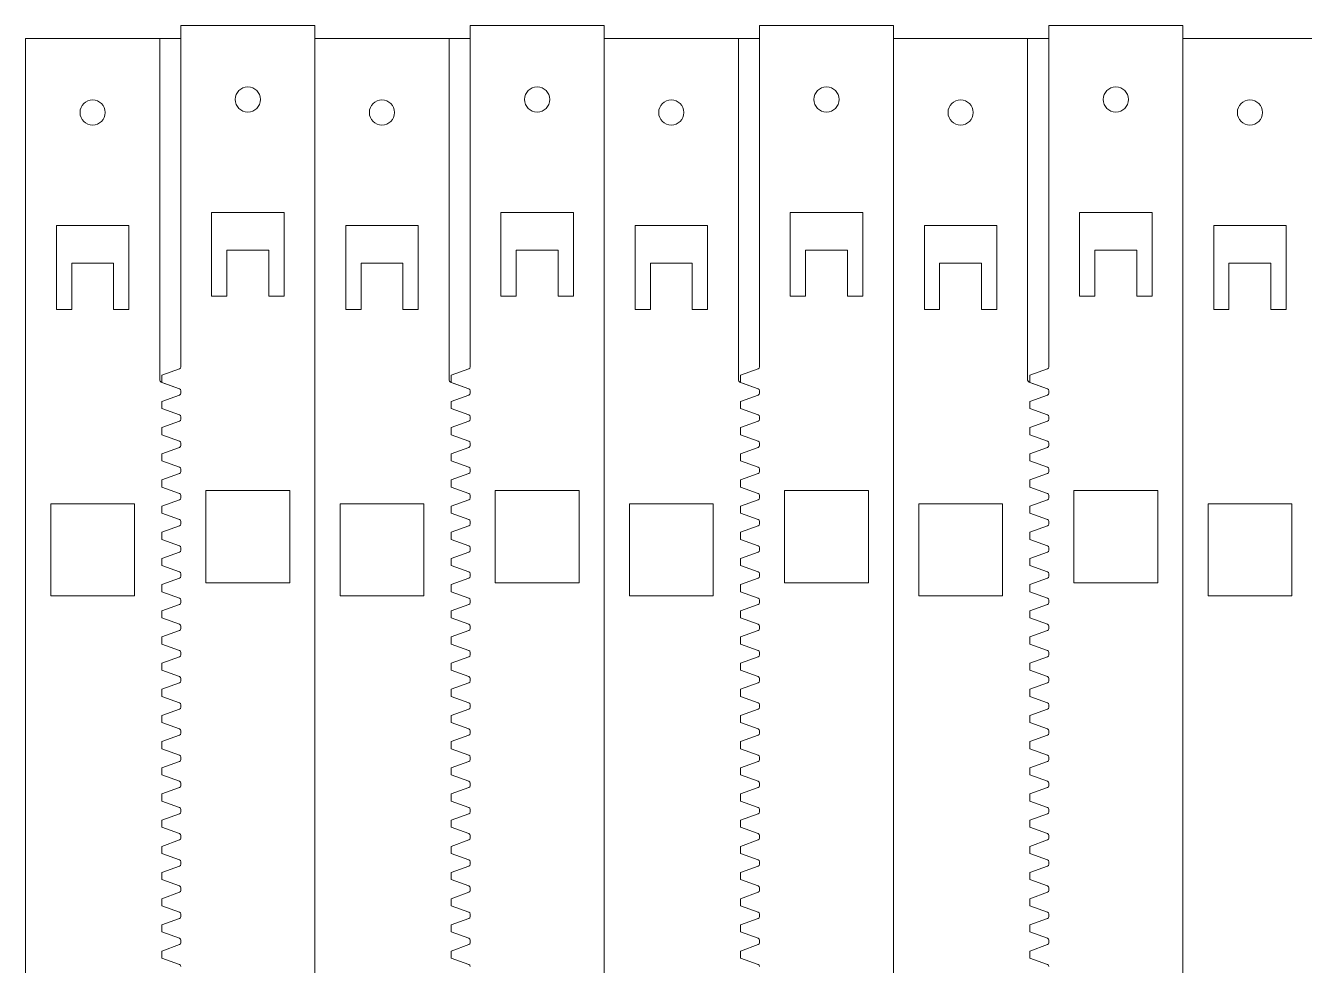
# Model space of a CAD drawing. Header units: millimetres. Extents: x -301 to 286, y -150 to 74.
# Drawn here: x -301.2 to -148.6, y -38.4 to 73.8 of the extents above; entities that cross this region are included whole.
import ezdxf

# ---------------------------------------------------------------- set-up
doc = ezdxf.new("R2010")
doc.units = ezdxf.units.MM
doc.header["$MEASUREMENT"] = 0
doc.layers.add('Layer 1', color=7, linetype='Continuous')

msp = doc.modelspace()

# ---------------------------------------------------------------- linework, layer by layer
at = {"layer": 'Layer 1', "color": 175, "lineweight": 18}
msp.add_lwpolyline([(-144.5483, 72.2193), (-163.0704, 72.2193), (-163.0704, 73.7803), (-179.0704, 73.7803), (-179.0704, 72.2193), (-197.5925, 72.2193), (-197.5925, 73.7803), (-213.5925, 73.7803), (-213.5925, 72.2193), (-232.1146, 72.2193), (-232.1146, 73.7803), (-248.1146, 73.7803), (-248.1146, 72.2193), (-266.6367, 72.2193), (-266.6367, 73.7803), (-282.6367, 73.7803), (-282.6367, 72.2193), (-301.1588, 72.2193)], dxfattribs=at)
at = {"layer": 'Layer 1', "color": 114, "lineweight": 9}
for points in [[(-282.6367, 73.7803), (-282.6367, 33.0445)], [(-248.1146, 73.7803), (-248.1146, 33.0445)], [(-213.5925, 73.7803), (-213.5925, 33.0445)], [(-179.0704, 73.7803), (-179.0704, 33.0445)], [(-301.1588, -150.4475), (-301.1588, 72.2193)], [(-285.1588, 72.2193), (-285.1588, 31.4834)], [(-266.6367, -150.4475), (-266.6367, 72.2193)], [(-250.6367, 72.2193), (-250.6367, 31.4834)], [(-232.1146, -150.4475), (-232.1146, 72.2193)], [(-216.1146, 72.2193), (-216.1146, 31.4834)], [(-197.5925, -150.4475), (-197.5925, 72.2193)], [(-181.5925, 72.2193), (-181.5925, 31.4834)], [(-163.0704, -150.4475), (-163.0704, 72.2193)], [(-282.8012, 32.8095), (-284.8867, 32.0505), (-284.8867, 31.2076), (-282.8012, 30.4485)], [(-248.2791, 32.8095), (-250.3646, 32.0505), (-250.3646, 31.2076), (-248.2791, 30.4485)], [(-213.757, 32.8095), (-215.8425, 32.0505), (-215.8425, 31.2076), (-213.757, 30.4485)], [(-179.2349, 32.8095), (-181.3204, 32.0505), (-181.3204, 31.2076), (-179.2349, 30.4485)], [(-284.9943, 31.2485), (-282.9088, 30.4894)], [(-250.4722, 31.2485), (-248.3867, 30.4894)], [(-215.9501, 31.2485), (-213.8646, 30.4894)], [(-181.428, 31.2485), (-179.3425, 30.4894)], [(-282.8012, 29.6867), (-284.8867, 28.9277), (-284.8867, 28.0848), (-282.8012, 27.3257)], [(-282.6367, 30.2136), (-282.6367, 29.9216)], [(-248.2791, 29.6867), (-250.3646, 28.9277), (-250.3646, 28.0848), (-248.2791, 27.3257)], [(-248.1146, 30.2136), (-248.1146, 29.9216)], [(-213.757, 29.6867), (-215.8425, 28.9277), (-215.8425, 28.0848), (-213.757, 27.3257)], [(-213.5925, 30.2136), (-213.5925, 29.9216)], [(-179.2349, 29.6867), (-181.3204, 28.9277), (-181.3204, 28.0848), (-179.2349, 27.3257)], [(-179.0704, 30.2136), (-179.0704, 29.9216)], [(-282.8012, 26.5639), (-284.8867, 25.8049), (-284.8867, 24.962), (-282.8012, 24.2029)], [(-282.6367, 27.0908), (-282.6367, 26.7988)], [(-248.2791, 26.5639), (-250.3646, 25.8049), (-250.3646, 24.962), (-248.2791, 24.2029)], [(-248.1146, 27.0908), (-248.1146, 26.7988)], [(-213.757, 26.5639), (-215.8425, 25.8049), (-215.8425, 24.962), (-213.757, 24.2029)], [(-213.5925, 27.0908), (-213.5925, 26.7988)], [(-179.2349, 26.5639), (-181.3204, 25.8049), (-181.3204, 24.962), (-179.2349, 24.2029)], [(-179.0704, 27.0908), (-179.0704, 26.7988)], [(-282.8012, 23.4411), (-284.8867, 22.682), (-284.8867, 21.8392), (-282.8012, 21.0801)], [(-282.6367, 23.968), (-282.6367, 23.676)], [(-248.2791, 23.4411), (-250.3646, 22.682), (-250.3646, 21.8392), (-248.2791, 21.0801)], [(-248.1146, 23.968), (-248.1146, 23.676)], [(-213.757, 23.4411), (-215.8425, 22.682), (-215.8425, 21.8392), (-213.757, 21.0801)], [(-213.5925, 23.968), (-213.5925, 23.676)], [(-179.2349, 23.4411), (-181.3204, 22.682), (-181.3204, 21.8392), (-179.2349, 21.0801)], [(-179.0704, 23.968), (-179.0704, 23.676)], [(-282.8012, 20.3183), (-284.8867, 19.5592), (-284.8867, 18.7164), (-282.8012, 17.9573)], [(-282.6367, 20.8452), (-282.6367, 20.5532)], [(-248.2791, 20.3183), (-250.3646, 19.5592), (-250.3646, 18.7164), (-248.2791, 17.9573)], [(-248.1146, 20.8452), (-248.1146, 20.5532)], [(-213.757, 20.3183), (-215.8425, 19.5592), (-215.8425, 18.7164), (-213.757, 17.9573)], [(-213.5925, 20.8452), (-213.5925, 20.5532)], [(-179.2349, 20.3183), (-181.3204, 19.5592), (-181.3204, 18.7164), (-179.2349, 17.9573)], [(-179.0704, 20.8452), (-179.0704, 20.5532)], [(-282.8012, 17.1955), (-284.8867, 16.4364), (-284.8867, 15.5936), (-282.8012, 14.8345)], [(-282.6367, 17.7224), (-282.6367, 17.4304)], [(-248.2791, 17.1955), (-250.3646, 16.4364), (-250.3646, 15.5936), (-248.2791, 14.8345)], [(-248.1146, 17.7224), (-248.1146, 17.4304)], [(-213.757, 17.1955), (-215.8425, 16.4364), (-215.8425, 15.5936), (-213.757, 14.8345)], [(-213.5925, 17.7224), (-213.5925, 17.4304)], [(-179.2349, 17.1955), (-181.3204, 16.4364), (-181.3204, 15.5936), (-179.2349, 14.8345)], [(-179.0704, 17.7224), (-179.0704, 17.4304)], [(-282.8012, 14.0727), (-284.8867, 13.3136), (-284.8867, 12.4708), (-282.8012, 11.7117)], [(-282.6367, 14.5996), (-282.6367, 14.3076)], [(-248.2791, 14.0727), (-250.3646, 13.3136), (-250.3646, 12.4708), (-248.2791, 11.7117)], [(-248.1146, 14.5996), (-248.1146, 14.3076)], [(-213.757, 14.0727), (-215.8425, 13.3136), (-215.8425, 12.4708), (-213.757, 11.7117)], [(-213.5925, 14.5996), (-213.5925, 14.3076)], [(-179.2349, 14.0727), (-181.3204, 13.3136), (-181.3204, 12.4708), (-179.2349, 11.7117)], [(-179.0704, 14.5996), (-179.0704, 14.3076)], [(-282.8012, 10.9499), (-284.8867, 10.1908), (-284.8867, 9.348), (-282.8012, 8.5889)], [(-282.6367, 11.4768), (-282.6367, 11.1848)], [(-248.2791, 10.9499), (-250.3646, 10.1908), (-250.3646, 9.348), (-248.2791, 8.5889)], [(-248.1146, 11.4768), (-248.1146, 11.1848)], [(-213.757, 10.9499), (-215.8425, 10.1908), (-215.8425, 9.348), (-213.757, 8.5889)], [(-213.5925, 11.4768), (-213.5925, 11.1848)], [(-179.2349, 10.9499), (-181.3204, 10.1908), (-181.3204, 9.348), (-179.2349, 8.5889)], [(-179.0704, 11.4768), (-179.0704, 11.1848)], [(-282.8012, 7.8271), (-284.8867, 7.068), (-284.8867, 6.2252), (-282.8012, 5.4661)], [(-282.6367, 8.354), (-282.6367, 8.062)], [(-248.2791, 7.8271), (-250.3646, 7.068), (-250.3646, 6.2252), (-248.2791, 5.4661)], [(-248.1146, 8.354), (-248.1146, 8.062)], [(-213.757, 7.8271), (-215.8425, 7.068), (-215.8425, 6.2252), (-213.757, 5.4661)], [(-213.5925, 8.354), (-213.5925, 8.062)], [(-179.2349, 7.8271), (-181.3204, 7.068), (-181.3204, 6.2252), (-179.2349, 5.4661)], [(-179.0704, 8.354), (-179.0704, 8.062)], [(-282.8012, 4.7043), (-284.8867, 3.9452), (-284.8867, 3.1023), (-282.8012, 2.3433)], [(-282.6367, 5.2312), (-282.6367, 4.9392)], [(-248.2791, 4.7043), (-250.3646, 3.9452), (-250.3646, 3.1023), (-248.2791, 2.3433)], [(-248.1146, 5.2312), (-248.1146, 4.9392)], [(-213.757, 4.7043), (-215.8425, 3.9452), (-215.8425, 3.1023), (-213.757, 2.3433)], [(-213.5925, 5.2312), (-213.5925, 4.9392)], [(-179.2349, 4.7043), (-181.3204, 3.9452), (-181.3204, 3.1023), (-179.2349, 2.3433)], [(-179.0704, 5.2312), (-179.0704, 4.9392)], [(-282.8012, 1.5815), (-284.8867, 0.8224), (-284.8867, -0.0205), (-282.8012, -0.7795)], [(-282.6367, 2.1084), (-282.6367, 1.8164)], [(-248.2791, 1.5815), (-250.3646, 0.8224), (-250.3646, -0.0205), (-248.2791, -0.7795)], [(-248.1146, 2.1084), (-248.1146, 1.8164)], [(-213.757, 1.5815), (-215.8425, 0.8224), (-215.8425, -0.0205), (-213.757, -0.7795)], [(-213.5925, 2.1084), (-213.5925, 1.8164)], [(-179.2349, 1.5815), (-181.3204, 0.8224), (-181.3204, -0.0205), (-179.2349, -0.7795)], [(-179.0704, 2.1084), (-179.0704, 1.8164)], [(-282.6367, -1.0144), (-282.6367, -1.3064)], [(-248.1146, -1.0144), (-248.1146, -1.3064)], [(-213.5925, -1.0144), (-213.5925, -1.3064)], [(-179.0704, -1.0144), (-179.0704, -1.3064)], [(-282.8012, -1.5413), (-284.8867, -2.3004), (-284.8867, -3.1433), (-282.8012, -3.9023)], [(-248.2791, -1.5413), (-250.3646, -2.3004), (-250.3646, -3.1433), (-248.2791, -3.9023)], [(-213.757, -1.5413), (-215.8425, -2.3004), (-215.8425, -3.1433), (-213.757, -3.9023)], [(-179.2349, -1.5413), (-181.3204, -2.3004), (-181.3204, -3.1433), (-179.2349, -3.9023)], [(-282.6367, -4.1373), (-282.6367, -4.4292)], [(-248.1146, -4.1373), (-248.1146, -4.4292)], [(-213.5925, -4.1373), (-213.5925, -4.4292)], [(-179.0704, -4.1373), (-179.0704, -4.4292)], [(-282.8012, -4.6642), (-284.8867, -5.4232), (-284.8867, -6.2661), (-282.8012, -7.0251)], [(-248.2791, -4.6642), (-250.3646, -5.4232), (-250.3646, -6.2661), (-248.2791, -7.0251)], [(-213.757, -4.6642), (-215.8425, -5.4232), (-215.8425, -6.2661), (-213.757, -7.0251)], [(-179.2349, -4.6642), (-181.3204, -5.4232), (-181.3204, -6.2661), (-179.2349, -7.0251)], [(-282.6367, -7.2601), (-282.6367, -7.552)], [(-248.1146, -7.2601), (-248.1146, -7.552)], [(-213.5925, -7.2601), (-213.5925, -7.552)], [(-179.0704, -7.2601), (-179.0704, -7.552)], [(-282.8012, -7.787), (-284.8867, -8.546), (-284.8867, -9.3889), (-282.8012, -10.1479)], [(-248.2791, -7.787), (-250.3646, -8.546), (-250.3646, -9.3889), (-248.2791, -10.1479)], [(-213.757, -7.787), (-215.8425, -8.546), (-215.8425, -9.3889), (-213.757, -10.1479)], [(-179.2349, -7.787), (-181.3204, -8.546), (-181.3204, -9.3889), (-179.2349, -10.1479)], [(-282.6367, -10.3829), (-282.6367, -10.6748)], [(-248.1146, -10.3829), (-248.1146, -10.6748)], [(-213.5925, -10.3829), (-213.5925, -10.6748)], [(-179.0704, -10.3829), (-179.0704, -10.6748)], [(-282.8012, -10.9098), (-284.8867, -11.6688), (-284.8867, -12.5117), (-282.8012, -13.2707)], [(-248.2791, -10.9098), (-250.3646, -11.6688), (-250.3646, -12.5117), (-248.2791, -13.2707)], [(-213.757, -10.9098), (-215.8425, -11.6688), (-215.8425, -12.5117), (-213.757, -13.2707)], [(-179.2349, -10.9098), (-181.3204, -11.6688), (-181.3204, -12.5117), (-179.2349, -13.2707)], [(-282.6367, -13.5057), (-282.6367, -13.7977)], [(-248.1146, -13.5057), (-248.1146, -13.7977)], [(-213.5925, -13.5057), (-213.5925, -13.7977)], [(-179.0704, -13.5057), (-179.0704, -13.7977)], [(-282.8012, -14.0326), (-284.8867, -14.7916), (-284.8867, -15.6345), (-282.8012, -16.3936)], [(-248.2791, -14.0326), (-250.3646, -14.7916), (-250.3646, -15.6345), (-248.2791, -16.3936)], [(-213.757, -14.0326), (-215.8425, -14.7916), (-215.8425, -15.6345), (-213.757, -16.3936)], [(-179.2349, -14.0326), (-181.3204, -14.7916), (-181.3204, -15.6345), (-179.2349, -16.3936)], [(-282.6367, -16.6285), (-282.6367, -16.9205)], [(-248.1146, -16.6285), (-248.1146, -16.9205)], [(-213.5925, -16.6285), (-213.5925, -16.9205)], [(-179.0704, -16.6285), (-179.0704, -16.9205)], [(-282.8012, -17.1554), (-284.8867, -17.9144), (-284.8867, -18.7573), (-282.8012, -19.5164)], [(-248.2791, -17.1554), (-250.3646, -17.9144), (-250.3646, -18.7573), (-248.2791, -19.5164)], [(-213.757, -17.1554), (-215.8425, -17.9144), (-215.8425, -18.7573), (-213.757, -19.5164)], [(-179.2349, -17.1554), (-181.3204, -17.9144), (-181.3204, -18.7573), (-179.2349, -19.5164)], [(-282.6367, -19.7513), (-282.6367, -20.0433)], [(-248.1146, -19.7513), (-248.1146, -20.0433)], [(-213.5925, -19.7513), (-213.5925, -20.0433)], [(-179.0704, -19.7513), (-179.0704, -20.0433)], [(-282.8012, -20.2782), (-284.8867, -21.0373), (-284.8867, -21.8801), (-282.8012, -22.6392)], [(-248.2791, -20.2782), (-250.3646, -21.0373), (-250.3646, -21.8801), (-248.2791, -22.6392)], [(-213.757, -20.2782), (-215.8425, -21.0373), (-215.8425, -21.8801), (-213.757, -22.6392)], [(-179.2349, -20.2782), (-181.3204, -21.0373), (-181.3204, -21.8801), (-179.2349, -22.6392)], [(-282.6367, -22.8741), (-282.6367, -23.1661)], [(-248.1146, -22.8741), (-248.1146, -23.1661)], [(-213.5925, -22.8741), (-213.5925, -23.1661)], [(-179.0704, -22.8741), (-179.0704, -23.1661)], [(-282.8012, -23.401), (-284.8867, -24.1601), (-284.8867, -25.0029), (-282.8012, -25.762)], [(-248.2791, -23.401), (-250.3646, -24.1601), (-250.3646, -25.0029), (-248.2791, -25.762)], [(-213.757, -23.401), (-215.8425, -24.1601), (-215.8425, -25.0029), (-213.757, -25.762)], [(-179.2349, -23.401), (-181.3204, -24.1601), (-181.3204, -25.0029), (-179.2349, -25.762)], [(-282.8012, -26.5238), (-284.8867, -27.2829), (-284.8867, -28.1257), (-282.8012, -28.8848)], [(-282.6367, -25.9969), (-282.6367, -26.2889)], [(-248.2791, -26.5238), (-250.3646, -27.2829), (-250.3646, -28.1257), (-248.2791, -28.8848)], [(-248.1146, -25.9969), (-248.1146, -26.2889)], [(-213.757, -26.5238), (-215.8425, -27.2829), (-215.8425, -28.1257), (-213.757, -28.8848)], [(-213.5925, -25.9969), (-213.5925, -26.2889)], [(-179.2349, -26.5238), (-181.3204, -27.2829), (-181.3204, -28.1257), (-179.2349, -28.8848)], [(-179.0704, -25.9969), (-179.0704, -26.2889)], [(-282.8012, -29.6466), (-284.8867, -30.4057), (-284.8867, -31.2485), (-282.8012, -32.0076)], [(-282.6367, -29.1197), (-282.6367, -29.4117)], [(-248.2791, -29.6466), (-250.3646, -30.4057), (-250.3646, -31.2485), (-248.2791, -32.0076)], [(-248.1146, -29.1197), (-248.1146, -29.4117)], [(-213.757, -29.6466), (-215.8425, -30.4057), (-215.8425, -31.2485), (-213.757, -32.0076)], [(-213.5925, -29.1197), (-213.5925, -29.4117)], [(-179.2349, -29.6466), (-181.3204, -30.4057), (-181.3204, -31.2485), (-179.2349, -32.0076)], [(-179.0704, -29.1197), (-179.0704, -29.4117)], [(-282.8012, -32.7694), (-284.8867, -33.5285), (-284.8867, -34.3713), (-282.8012, -35.1304)], [(-282.6367, -32.2425), (-282.6367, -32.5345)], [(-248.2791, -32.7694), (-250.3646, -33.5285), (-250.3646, -34.3713), (-248.2791, -35.1304)], [(-248.1146, -32.2425), (-248.1146, -32.5345)], [(-213.757, -32.7694), (-215.8425, -33.5285), (-215.8425, -34.3713), (-213.757, -35.1304)], [(-213.5925, -32.2425), (-213.5925, -32.5345)], [(-179.2349, -32.7694), (-181.3204, -33.5285), (-181.3204, -34.3713), (-179.2349, -35.1304)], [(-179.0704, -32.2425), (-179.0704, -32.5345)], [(-282.8012, -35.8922), (-284.8867, -36.6513), (-284.8867, -37.4941), (-282.8012, -38.2532)], [(-282.6367, -35.3653), (-282.6367, -35.6573)], [(-248.2791, -35.8922), (-250.3646, -36.6513), (-250.3646, -37.4941), (-248.2791, -38.2532)], [(-248.1146, -35.3653), (-248.1146, -35.6573)], [(-213.757, -35.8922), (-215.8425, -36.6513), (-215.8425, -37.4941), (-213.757, -38.2532)], [(-213.5925, -35.3653), (-213.5925, -35.6573)], [(-179.2349, -35.8922), (-181.3204, -36.6513), (-181.3204, -37.4941), (-179.2349, -38.2532)], [(-179.0704, -35.3653), (-179.0704, -35.6573)]]:
    msp.add_lwpolyline(points, dxfattribs=at)
at = {"layer": 'Layer 1', "color": 240, "lineweight": 9}
for points in [[(-272.1367, 46.9794), (-272.1367, 41.4794), (-270.3172, 41.4794), (-270.3172, 51.4794), (-278.9562, 51.4794), (-278.9562, 41.4794), (-277.1367, 41.4794), (-277.1367, 46.9794), (-272.1367, 46.9794)], [(-237.6146, 46.9794), (-237.6146, 41.4794), (-235.7951, 41.4794), (-235.7951, 51.4794), (-244.4341, 51.4794), (-244.4341, 41.4794), (-242.6146, 41.4794), (-242.6146, 46.9794), (-237.6146, 46.9794)], [(-203.0925, 46.9794), (-203.0925, 41.4794), (-201.273, 41.4794), (-201.273, 51.4794), (-209.912, 51.4794), (-209.912, 41.4794), (-208.0925, 41.4794), (-208.0925, 46.9794), (-203.0925, 46.9794)], [(-168.5704, 46.9794), (-168.5704, 41.4794), (-166.7509, 41.4794), (-166.7509, 51.4794), (-175.3899, 51.4794), (-175.3899, 41.4794), (-173.5704, 41.4794), (-173.5704, 46.9794), (-168.5704, 46.9794)], [(-295.6588, 45.4184), (-295.6588, 39.9184), (-297.4783, 39.9184), (-297.4783, 49.9184), (-288.8393, 49.9184), (-288.8393, 39.9184), (-290.6588, 39.9184), (-290.6588, 45.4184), (-295.6588, 45.4184)], [(-261.1367, 45.4184), (-261.1367, 39.9184), (-262.9562, 39.9184), (-262.9562, 49.9184), (-254.3172, 49.9184), (-254.3172, 39.9184), (-256.1367, 39.9184), (-256.1367, 45.4184), (-261.1367, 45.4184)], [(-226.6146, 45.4184), (-226.6146, 39.9184), (-228.4341, 39.9184), (-228.4341, 49.9184), (-219.7951, 49.9184), (-219.7951, 39.9184), (-221.6146, 39.9184), (-221.6146, 45.4184), (-226.6146, 45.4184)], [(-192.0925, 45.4184), (-192.0925, 39.9184), (-193.912, 39.9184), (-193.912, 49.9184), (-185.273, 49.9184), (-185.273, 39.9184), (-187.0925, 39.9184), (-187.0925, 45.4184), (-192.0925, 45.4184)], [(-157.5704, 45.4184), (-157.5704, 39.9184), (-159.3899, 39.9184), (-159.3899, 49.9184), (-150.7509, 49.9184), (-150.7509, 39.9184), (-152.5704, 39.9184), (-152.5704, 45.4184), (-157.5704, 45.4184)], [(-269.6367, 7.2821), (-279.6367, 7.2821), (-279.6367, 18.2821), (-269.6367, 18.2821), (-269.6367, 7.2821)], [(-235.1146, 7.2821), (-245.1146, 7.2821), (-245.1146, 18.2821), (-235.1146, 18.2821), (-235.1146, 7.2821)], [(-200.5925, 7.2821), (-210.5925, 7.2821), (-210.5925, 18.2821), (-200.5925, 18.2821), (-200.5925, 7.2821)], [(-166.0704, 7.2821), (-176.0704, 7.2821), (-176.0704, 18.2821), (-166.0704, 18.2821), (-166.0704, 7.2821)], [(-298.1588, 5.7211), (-288.1588, 5.7211), (-288.1588, 16.7211), (-298.1588, 16.7211), (-298.1588, 5.7211)], [(-263.6367, 5.7211), (-253.6367, 5.7211), (-253.6367, 16.7211), (-263.6367, 16.7211), (-263.6367, 5.7211)], [(-229.1146, 5.7211), (-219.1146, 5.7211), (-219.1146, 16.7211), (-229.1146, 16.7211), (-229.1146, 5.7211)], [(-194.5925, 5.7211), (-184.5925, 5.7211), (-184.5925, 16.7211), (-194.5925, 16.7211), (-194.5925, 5.7211)], [(-160.0704, 5.7211), (-150.0704, 5.7211), (-150.0704, 16.7211), (-160.0704, 16.7211), (-160.0704, 5.7211)]]:
    msp.add_lwpolyline(points, dxfattribs=at)
for points in [[(-274.6369, 63.4647), (-275.4653, 63.4647), (-276.1369, 64.1363), (-276.1369, 64.9647), (-276.1369, 65.7931), (-275.4653, 66.4647), (-274.6369, 66.4647), (-273.8084, 66.4647), (-273.1369, 65.7931), (-273.1369, 64.9647), (-273.1369, 64.1363), (-273.8084, 63.4647), (-274.6369, 63.4647)], [(-240.1148, 63.4647), (-240.9432, 63.4647), (-241.6148, 64.1363), (-241.6148, 64.9647), (-241.6148, 65.7931), (-240.9432, 66.4647), (-240.1148, 66.4647), (-239.2863, 66.4647), (-238.6148, 65.7931), (-238.6148, 64.9647), (-238.6148, 64.1363), (-239.2863, 63.4647), (-240.1148, 63.4647)], [(-205.5927, 63.4647), (-206.4211, 63.4647), (-207.0927, 64.1363), (-207.0927, 64.9647), (-207.0927, 65.7931), (-206.4211, 66.4647), (-205.5927, 66.4647), (-204.7642, 66.4647), (-204.0927, 65.7931), (-204.0927, 64.9647), (-204.0927, 64.1363), (-204.7642, 63.4647), (-205.5927, 63.4647)], [(-171.0706, 63.4647), (-171.899, 63.4647), (-172.5706, 64.1363), (-172.5706, 64.9647), (-172.5706, 65.7931), (-171.899, 66.4647), (-171.0706, 66.4647), (-170.2421, 66.4647), (-169.5706, 65.7931), (-169.5706, 64.9647), (-169.5706, 64.1363), (-170.2421, 63.4647), (-171.0706, 63.4647)], [(-293.159, 61.9037), (-292.3306, 61.9037), (-291.659, 62.5753), (-291.659, 63.4037), (-291.659, 64.2321), (-292.3305, 64.9037), (-293.159, 64.9037), (-293.9874, 64.9037), (-294.659, 64.2321), (-294.659, 63.4037), (-294.659, 62.5753), (-293.9874, 61.9037), (-293.159, 61.9037)], [(-258.6369, 61.9037), (-257.8085, 61.9037), (-257.1369, 62.5753), (-257.1369, 63.4037), (-257.1369, 64.2321), (-257.8084, 64.9037), (-258.6369, 64.9037), (-259.4653, 64.9037), (-260.1369, 64.2321), (-260.1369, 63.4037), (-260.1369, 62.5753), (-259.4653, 61.9037), (-258.6369, 61.9037)], [(-224.1148, 61.9037), (-223.2864, 61.9037), (-222.6148, 62.5753), (-222.6148, 63.4037), (-222.6148, 64.2321), (-223.2863, 64.9037), (-224.1148, 64.9037), (-224.9432, 64.9037), (-225.6148, 64.2321), (-225.6148, 63.4037), (-225.6148, 62.5753), (-224.9432, 61.9037), (-224.1148, 61.9037)], [(-189.5927, 61.9037), (-188.7643, 61.9037), (-188.0927, 62.5753), (-188.0927, 63.4037), (-188.0927, 64.2321), (-188.7642, 64.9037), (-189.5927, 64.9037), (-190.4211, 64.9037), (-191.0927, 64.2321), (-191.0927, 63.4037), (-191.0927, 62.5753), (-190.4211, 61.9037), (-189.5927, 61.9037)], [(-155.0706, 61.9037), (-154.2422, 61.9037), (-153.5706, 62.5753), (-153.5706, 63.4037), (-153.5706, 64.2321), (-154.2421, 64.9037), (-155.0706, 64.9037), (-155.899, 64.9037), (-156.5706, 64.2321), (-156.5706, 63.4037), (-156.5706, 62.5753), (-155.899, 61.9037), (-155.0706, 61.9037)]]:
    msp.add_open_spline(points, degree=3, knots=[0, 0, 0, 0, 1, 1, 1, 2, 2, 2, 3, 3, 3, 4, 4, 4, 4], dxfattribs=at)
at = {"layer": 'Layer 1', "color": 114, "lineweight": 9}
for points in [[(-282.6367, 33.0445), (-282.6369, 32.9394), (-282.7027, 32.8455), (-282.8012, 32.8095)], [(-248.1146, 33.0445), (-248.1148, 32.9394), (-248.1806, 32.8455), (-248.2791, 32.8095)], [(-213.5925, 33.0445), (-213.5927, 32.9394), (-213.6585, 32.8455), (-213.757, 32.8095)], [(-179.0704, 33.0445), (-179.0706, 32.9394), (-179.1364, 32.8455), (-179.2349, 32.8095)], [(-285.1588, 31.4834), (-285.1589, 31.3783), (-285.0932, 31.2845), (-284.9943, 31.2485)], [(-250.6367, 31.4834), (-250.6368, 31.3783), (-250.5711, 31.2845), (-250.4722, 31.2485)], [(-216.1146, 31.4834), (-216.1147, 31.3783), (-216.049, 31.2845), (-215.9501, 31.2485)], [(-181.5925, 31.4834), (-181.5926, 31.3783), (-181.5269, 31.2845), (-181.428, 31.2485)], [(-282.8012, 30.4485), (-282.7027, 30.4126), (-282.6369, 30.3187), (-282.6367, 30.2136)], [(-282.6367, 29.9216), (-282.6369, 29.8165), (-282.7027, 29.7227), (-282.8012, 29.6867)], [(-248.2791, 30.4485), (-248.1806, 30.4126), (-248.1148, 30.3187), (-248.1146, 30.2136)], [(-248.1146, 29.9216), (-248.1148, 29.8165), (-248.1806, 29.7227), (-248.2791, 29.6867)], [(-213.757, 30.4485), (-213.6585, 30.4126), (-213.5927, 30.3187), (-213.5925, 30.2136)], [(-213.5925, 29.9216), (-213.5927, 29.8165), (-213.6585, 29.7227), (-213.757, 29.6867)], [(-179.2349, 30.4485), (-179.1364, 30.4126), (-179.0706, 30.3187), (-179.0704, 30.2136)], [(-179.0704, 29.9216), (-179.0706, 29.8165), (-179.1364, 29.7227), (-179.2349, 29.6867)], [(-282.8012, 27.3257), (-282.7027, 27.2898), (-282.6369, 27.1959), (-282.6367, 27.0908)], [(-282.6367, 26.7988), (-282.6369, 26.6937), (-282.7027, 26.5999), (-282.8012, 26.5639)], [(-248.2791, 27.3257), (-248.1806, 27.2898), (-248.1148, 27.1959), (-248.1146, 27.0908)], [(-248.1146, 26.7988), (-248.1148, 26.6937), (-248.1806, 26.5999), (-248.2791, 26.5639)], [(-213.757, 27.3257), (-213.6585, 27.2898), (-213.5927, 27.1959), (-213.5925, 27.0908)], [(-213.5925, 26.7988), (-213.5927, 26.6937), (-213.6585, 26.5999), (-213.757, 26.5639)], [(-179.2349, 27.3257), (-179.1364, 27.2898), (-179.0706, 27.1959), (-179.0704, 27.0908)], [(-179.0704, 26.7988), (-179.0706, 26.6937), (-179.1364, 26.5999), (-179.2349, 26.5639)], [(-282.8012, 24.2029), (-282.7027, 24.167), (-282.6369, 24.0731), (-282.6367, 23.968)], [(-282.6367, 23.676), (-282.6369, 23.5709), (-282.7027, 23.4771), (-282.8012, 23.4411)], [(-248.2791, 24.2029), (-248.1806, 24.167), (-248.1148, 24.0731), (-248.1146, 23.968)], [(-248.1146, 23.676), (-248.1148, 23.5709), (-248.1806, 23.4771), (-248.2791, 23.4411)], [(-213.757, 24.2029), (-213.6585, 24.167), (-213.5927, 24.0731), (-213.5925, 23.968)], [(-213.5925, 23.676), (-213.5927, 23.5709), (-213.6585, 23.4771), (-213.757, 23.4411)], [(-179.2349, 24.2029), (-179.1364, 24.167), (-179.0706, 24.0731), (-179.0704, 23.968)], [(-179.0704, 23.676), (-179.0706, 23.5709), (-179.1364, 23.4771), (-179.2349, 23.4411)], [(-282.8012, 21.0801), (-282.7027, 21.0442), (-282.6369, 20.9503), (-282.6367, 20.8452)], [(-282.6367, 20.5532), (-282.6369, 20.4481), (-282.7027, 20.3542), (-282.8012, 20.3183)], [(-248.2791, 21.0801), (-248.1806, 21.0442), (-248.1148, 20.9503), (-248.1146, 20.8452)], [(-248.1146, 20.5532), (-248.1148, 20.4481), (-248.1806, 20.3542), (-248.2791, 20.3183)], [(-213.757, 21.0801), (-213.6585, 21.0442), (-213.5927, 20.9503), (-213.5925, 20.8452)], [(-213.5925, 20.5532), (-213.5927, 20.4481), (-213.6585, 20.3542), (-213.757, 20.3183)], [(-179.2349, 21.0801), (-179.1364, 21.0442), (-179.0706, 20.9503), (-179.0704, 20.8452)], [(-179.0704, 20.5532), (-179.0706, 20.4481), (-179.1364, 20.3542), (-179.2349, 20.3183)], [(-282.8012, 17.9573), (-282.7027, 17.9214), (-282.6369, 17.8275), (-282.6367, 17.7224)], [(-282.6367, 17.4304), (-282.6369, 17.3253), (-282.7027, 17.2314), (-282.8012, 17.1955)], [(-248.2791, 17.9573), (-248.1806, 17.9214), (-248.1148, 17.8275), (-248.1146, 17.7224)], [(-248.1146, 17.4304), (-248.1148, 17.3253), (-248.1806, 17.2314), (-248.2791, 17.1955)], [(-213.757, 17.9573), (-213.6585, 17.9214), (-213.5927, 17.8275), (-213.5925, 17.7224)], [(-213.5925, 17.4304), (-213.5927, 17.3253), (-213.6585, 17.2314), (-213.757, 17.1955)], [(-179.2349, 17.9573), (-179.1364, 17.9214), (-179.0706, 17.8275), (-179.0704, 17.7224)], [(-179.0704, 17.4304), (-179.0706, 17.3253), (-179.1364, 17.2314), (-179.2349, 17.1955)], [(-282.8012, 14.8345), (-282.7027, 14.7986), (-282.6369, 14.7047), (-282.6367, 14.5996)], [(-282.6367, 14.3076), (-282.6369, 14.2025), (-282.7027, 14.1086), (-282.8012, 14.0727)], [(-248.2791, 14.8345), (-248.1806, 14.7986), (-248.1148, 14.7047), (-248.1146, 14.5996)], [(-248.1146, 14.3076), (-248.1148, 14.2025), (-248.1806, 14.1086), (-248.2791, 14.0727)], [(-213.757, 14.8345), (-213.6585, 14.7986), (-213.5927, 14.7047), (-213.5925, 14.5996)], [(-213.5925, 14.3076), (-213.5927, 14.2025), (-213.6585, 14.1086), (-213.757, 14.0727)], [(-179.2349, 14.8345), (-179.1364, 14.7986), (-179.0706, 14.7047), (-179.0704, 14.5996)], [(-179.0704, 14.3076), (-179.0706, 14.2025), (-179.1364, 14.1086), (-179.2349, 14.0727)], [(-282.8012, 11.7117), (-282.7027, 11.6758), (-282.6369, 11.5819), (-282.6367, 11.4768)], [(-282.6367, 11.1848), (-282.6369, 11.0797), (-282.7027, 10.9858), (-282.8012, 10.9499)], [(-248.2791, 11.7117), (-248.1806, 11.6758), (-248.1148, 11.5819), (-248.1146, 11.4768)], [(-248.1146, 11.1848), (-248.1148, 11.0797), (-248.1806, 10.9858), (-248.2791, 10.9499)], [(-213.757, 11.7117), (-213.6585, 11.6758), (-213.5927, 11.5819), (-213.5925, 11.4768)], [(-213.5925, 11.1848), (-213.5927, 11.0797), (-213.6585, 10.9858), (-213.757, 10.9499)], [(-179.2349, 11.7117), (-179.1364, 11.6758), (-179.0706, 11.5819), (-179.0704, 11.4768)], [(-179.0704, 11.1848), (-179.0706, 11.0797), (-179.1364, 10.9858), (-179.2349, 10.9499)], [(-282.8012, 8.5889), (-282.7027, 8.553), (-282.6369, 8.4591), (-282.6367, 8.354)], [(-282.6367, 8.062), (-282.6369, 7.9569), (-282.7027, 7.863), (-282.8012, 7.8271)], [(-248.2791, 8.5889), (-248.1806, 8.553), (-248.1148, 8.4591), (-248.1146, 8.354)], [(-248.1146, 8.062), (-248.1148, 7.9569), (-248.1806, 7.863), (-248.2791, 7.8271)], [(-213.757, 8.5889), (-213.6585, 8.553), (-213.5927, 8.4591), (-213.5925, 8.354)], [(-213.5925, 8.062), (-213.5927, 7.9569), (-213.6585, 7.863), (-213.757, 7.8271)], [(-179.2349, 8.5889), (-179.1364, 8.553), (-179.0706, 8.4591), (-179.0704, 8.354)], [(-179.0704, 8.062), (-179.0706, 7.9569), (-179.1364, 7.863), (-179.2349, 7.8271)], [(-282.8012, 5.4661), (-282.7027, 5.4301), (-282.6369, 5.3363), (-282.6367, 5.2312)], [(-282.6367, 4.9392), (-282.6369, 4.8341), (-282.7027, 4.7402), (-282.8012, 4.7043)], [(-248.2791, 5.4661), (-248.1806, 5.4301), (-248.1148, 5.3363), (-248.1146, 5.2312)], [(-248.1146, 4.9392), (-248.1148, 4.8341), (-248.1806, 4.7402), (-248.2791, 4.7043)], [(-213.757, 5.4661), (-213.6585, 5.4301), (-213.5927, 5.3363), (-213.5925, 5.2312)], [(-213.5925, 4.9392), (-213.5927, 4.8341), (-213.6585, 4.7402), (-213.757, 4.7043)], [(-179.2349, 5.4661), (-179.1364, 5.4301), (-179.0706, 5.3363), (-179.0704, 5.2312)], [(-179.0704, 4.9392), (-179.0706, 4.8341), (-179.1364, 4.7402), (-179.2349, 4.7043)], [(-282.8012, 2.3433), (-282.7027, 2.3073), (-282.6369, 2.2135), (-282.6367, 2.1084)], [(-282.6367, 1.8164), (-282.6369, 1.7113), (-282.7027, 1.6174), (-282.8012, 1.5815)], [(-248.2791, 2.3433), (-248.1806, 2.3073), (-248.1148, 2.2135), (-248.1146, 2.1084)], [(-248.1146, 1.8164), (-248.1148, 1.7113), (-248.1806, 1.6174), (-248.2791, 1.5815)], [(-213.757, 2.3433), (-213.6585, 2.3073), (-213.5927, 2.2135), (-213.5925, 2.1084)], [(-213.5925, 1.8164), (-213.5927, 1.7113), (-213.6585, 1.6174), (-213.757, 1.5815)], [(-179.2349, 2.3433), (-179.1364, 2.3073), (-179.0706, 2.2135), (-179.0704, 2.1084)], [(-179.0704, 1.8164), (-179.0706, 1.7113), (-179.1364, 1.6174), (-179.2349, 1.5815)], [(-282.8012, -0.7795), (-282.7027, -0.8155), (-282.6369, -0.9093), (-282.6367, -1.0144)], [(-282.6367, -1.3064), (-282.6369, -1.4115), (-282.7027, -1.5054), (-282.8012, -1.5413)], [(-248.2791, -0.7795), (-248.1806, -0.8155), (-248.1148, -0.9093), (-248.1146, -1.0144)], [(-248.1146, -1.3064), (-248.1148, -1.4115), (-248.1806, -1.5054), (-248.2791, -1.5413)], [(-213.757, -0.7795), (-213.6585, -0.8155), (-213.5927, -0.9093), (-213.5925, -1.0144)], [(-213.5925, -1.3064), (-213.5927, -1.4115), (-213.6585, -1.5054), (-213.757, -1.5413)], [(-179.2349, -0.7795), (-179.1364, -0.8155), (-179.0706, -0.9093), (-179.0704, -1.0144)], [(-179.0704, -1.3064), (-179.0706, -1.4115), (-179.1364, -1.5054), (-179.2349, -1.5413)], [(-282.8012, -3.9023), (-282.7027, -3.9383), (-282.6369, -4.0322), (-282.6367, -4.1373)], [(-282.6367, -4.4292), (-282.6369, -4.5343), (-282.7027, -4.6282), (-282.8012, -4.6642)], [(-248.2791, -3.9023), (-248.1806, -3.9383), (-248.1148, -4.0322), (-248.1146, -4.1373)], [(-248.1146, -4.4292), (-248.1148, -4.5343), (-248.1806, -4.6282), (-248.2791, -4.6642)], [(-213.757, -3.9023), (-213.6585, -3.9383), (-213.5927, -4.0322), (-213.5925, -4.1373)], [(-213.5925, -4.4292), (-213.5927, -4.5343), (-213.6585, -4.6282), (-213.757, -4.6642)], [(-179.2349, -3.9023), (-179.1364, -3.9383), (-179.0706, -4.0322), (-179.0704, -4.1373)], [(-179.0704, -4.4292), (-179.0706, -4.5343), (-179.1364, -4.6282), (-179.2349, -4.6642)], [(-282.8012, -7.0251), (-282.7027, -7.0611), (-282.6369, -7.155), (-282.6367, -7.2601)], [(-282.6367, -7.552), (-282.6369, -7.6571), (-282.7027, -7.751), (-282.8012, -7.787)], [(-248.2791, -7.0251), (-248.1806, -7.0611), (-248.1148, -7.155), (-248.1146, -7.2601)], [(-248.1146, -7.552), (-248.1148, -7.6571), (-248.1806, -7.751), (-248.2791, -7.787)], [(-213.757, -7.0251), (-213.6585, -7.0611), (-213.5927, -7.155), (-213.5925, -7.2601)], [(-213.5925, -7.552), (-213.5927, -7.6571), (-213.6585, -7.751), (-213.757, -7.787)], [(-179.2349, -7.0251), (-179.1364, -7.0611), (-179.0706, -7.155), (-179.0704, -7.2601)], [(-179.0704, -7.552), (-179.0706, -7.6571), (-179.1364, -7.751), (-179.2349, -7.787)], [(-282.8012, -10.1479), (-282.7027, -10.1839), (-282.6369, -10.2778), (-282.6367, -10.3829)], [(-282.6367, -10.6748), (-282.6369, -10.7799), (-282.7027, -10.8738), (-282.8012, -10.9098)], [(-248.2791, -10.1479), (-248.1806, -10.1839), (-248.1148, -10.2778), (-248.1146, -10.3829)], [(-248.1146, -10.6748), (-248.1148, -10.7799), (-248.1806, -10.8738), (-248.2791, -10.9098)], [(-213.757, -10.1479), (-213.6585, -10.1839), (-213.5927, -10.2778), (-213.5925, -10.3829)], [(-213.5925, -10.6748), (-213.5927, -10.7799), (-213.6585, -10.8738), (-213.757, -10.9098)], [(-179.2349, -10.1479), (-179.1364, -10.1839), (-179.0706, -10.2778), (-179.0704, -10.3829)], [(-179.0704, -10.6748), (-179.0706, -10.7799), (-179.1364, -10.8738), (-179.2349, -10.9098)], [(-282.8012, -13.2707), (-282.7027, -13.3067), (-282.6369, -13.4006), (-282.6367, -13.5057)], [(-248.2791, -13.2707), (-248.1806, -13.3067), (-248.1148, -13.4006), (-248.1146, -13.5057)], [(-213.757, -13.2707), (-213.6585, -13.3067), (-213.5927, -13.4006), (-213.5925, -13.5057)], [(-179.2349, -13.2707), (-179.1364, -13.3067), (-179.0706, -13.4006), (-179.0704, -13.5057)], [(-282.6367, -13.7977), (-282.6369, -13.9028), (-282.7027, -13.9966), (-282.8012, -14.0326)], [(-248.1146, -13.7977), (-248.1148, -13.9028), (-248.1806, -13.9966), (-248.2791, -14.0326)], [(-213.5925, -13.7977), (-213.5927, -13.9028), (-213.6585, -13.9966), (-213.757, -14.0326)], [(-179.0704, -13.7977), (-179.0706, -13.9028), (-179.1364, -13.9966), (-179.2349, -14.0326)], [(-282.8012, -16.3936), (-282.7027, -16.4295), (-282.6369, -16.5234), (-282.6367, -16.6285)], [(-248.2791, -16.3936), (-248.1806, -16.4295), (-248.1148, -16.5234), (-248.1146, -16.6285)], [(-213.757, -16.3936), (-213.6585, -16.4295), (-213.5927, -16.5234), (-213.5925, -16.6285)], [(-179.2349, -16.3936), (-179.1364, -16.4295), (-179.0706, -16.5234), (-179.0704, -16.6285)], [(-282.6367, -16.9205), (-282.6369, -17.0256), (-282.7027, -17.1194), (-282.8012, -17.1554)], [(-248.1146, -16.9205), (-248.1148, -17.0256), (-248.1806, -17.1194), (-248.2791, -17.1554)], [(-213.5925, -16.9205), (-213.5927, -17.0256), (-213.6585, -17.1194), (-213.757, -17.1554)], [(-179.0704, -16.9205), (-179.0706, -17.0256), (-179.1364, -17.1194), (-179.2349, -17.1554)], [(-282.8012, -19.5164), (-282.7027, -19.5523), (-282.6369, -19.6462), (-282.6367, -19.7513)], [(-248.2791, -19.5164), (-248.1806, -19.5523), (-248.1148, -19.6462), (-248.1146, -19.7513)], [(-213.757, -19.5164), (-213.6585, -19.5523), (-213.5927, -19.6462), (-213.5925, -19.7513)], [(-179.2349, -19.5164), (-179.1364, -19.5523), (-179.0706, -19.6462), (-179.0704, -19.7513)], [(-282.6367, -20.0433), (-282.6369, -20.1484), (-282.7027, -20.2422), (-282.8012, -20.2782)], [(-248.1146, -20.0433), (-248.1148, -20.1484), (-248.1806, -20.2422), (-248.2791, -20.2782)], [(-213.5925, -20.0433), (-213.5927, -20.1484), (-213.6585, -20.2422), (-213.757, -20.2782)], [(-179.0704, -20.0433), (-179.0706, -20.1484), (-179.1364, -20.2422), (-179.2349, -20.2782)], [(-282.8012, -22.6392), (-282.7027, -22.6751), (-282.6369, -22.769), (-282.6367, -22.8741)], [(-248.2791, -22.6392), (-248.1806, -22.6751), (-248.1148, -22.769), (-248.1146, -22.8741)], [(-213.757, -22.6392), (-213.6585, -22.6751), (-213.5927, -22.769), (-213.5925, -22.8741)], [(-179.2349, -22.6392), (-179.1364, -22.6751), (-179.0706, -22.769), (-179.0704, -22.8741)], [(-282.6367, -23.1661), (-282.6369, -23.2712), (-282.7027, -23.3651), (-282.8012, -23.401)], [(-248.1146, -23.1661), (-248.1148, -23.2712), (-248.1806, -23.3651), (-248.2791, -23.401)], [(-213.5925, -23.1661), (-213.5927, -23.2712), (-213.6585, -23.3651), (-213.757, -23.401)], [(-179.0704, -23.1661), (-179.0706, -23.2712), (-179.1364, -23.3651), (-179.2349, -23.401)], [(-282.8012, -25.762), (-282.7027, -25.7979), (-282.6369, -25.8918), (-282.6367, -25.9969)], [(-248.2791, -25.762), (-248.1806, -25.7979), (-248.1148, -25.8918), (-248.1146, -25.9969)], [(-213.757, -25.762), (-213.6585, -25.7979), (-213.5927, -25.8918), (-213.5925, -25.9969)], [(-179.2349, -25.762), (-179.1364, -25.7979), (-179.0706, -25.8918), (-179.0704, -25.9969)], [(-282.6367, -26.2889), (-282.6369, -26.394), (-282.7027, -26.4879), (-282.8012, -26.5238)], [(-248.1146, -26.2889), (-248.1148, -26.394), (-248.1806, -26.4879), (-248.2791, -26.5238)], [(-213.5925, -26.2889), (-213.5927, -26.394), (-213.6585, -26.4879), (-213.757, -26.5238)], [(-179.0704, -26.2889), (-179.0706, -26.394), (-179.1364, -26.4879), (-179.2349, -26.5238)], [(-282.8012, -28.8848), (-282.7027, -28.9207), (-282.6369, -29.0146), (-282.6367, -29.1197)], [(-248.2791, -28.8848), (-248.1806, -28.9207), (-248.1148, -29.0146), (-248.1146, -29.1197)], [(-213.757, -28.8848), (-213.6585, -28.9207), (-213.5927, -29.0146), (-213.5925, -29.1197)], [(-179.2349, -28.8848), (-179.1364, -28.9207), (-179.0706, -29.0146), (-179.0704, -29.1197)], [(-282.6367, -29.4117), (-282.6369, -29.5168), (-282.7027, -29.6107), (-282.8012, -29.6466)], [(-248.1146, -29.4117), (-248.1148, -29.5168), (-248.1806, -29.6107), (-248.2791, -29.6466)], [(-213.5925, -29.4117), (-213.5927, -29.5168), (-213.6585, -29.6107), (-213.757, -29.6466)], [(-179.0704, -29.4117), (-179.0706, -29.5168), (-179.1364, -29.6107), (-179.2349, -29.6466)], [(-282.8012, -32.0076), (-282.7027, -32.0435), (-282.6369, -32.1374), (-282.6367, -32.2425)], [(-248.2791, -32.0076), (-248.1806, -32.0435), (-248.1148, -32.1374), (-248.1146, -32.2425)], [(-213.757, -32.0076), (-213.6585, -32.0435), (-213.5927, -32.1374), (-213.5925, -32.2425)], [(-179.2349, -32.0076), (-179.1364, -32.0435), (-179.0706, -32.1374), (-179.0704, -32.2425)], [(-282.6367, -32.5345), (-282.6369, -32.6396), (-282.7027, -32.7335), (-282.8012, -32.7694)], [(-248.1146, -32.5345), (-248.1148, -32.6396), (-248.1806, -32.7335), (-248.2791, -32.7694)], [(-213.5925, -32.5345), (-213.5927, -32.6396), (-213.6585, -32.7335), (-213.757, -32.7694)], [(-179.0704, -32.5345), (-179.0706, -32.6396), (-179.1364, -32.7335), (-179.2349, -32.7694)], [(-282.8012, -35.1304), (-282.7027, -35.1663), (-282.6369, -35.2602), (-282.6367, -35.3653)], [(-282.6367, -35.6573), (-282.6369, -35.7624), (-282.7027, -35.8563), (-282.8012, -35.8922)], [(-248.2791, -35.1304), (-248.1806, -35.1663), (-248.1148, -35.2602), (-248.1146, -35.3653)], [(-248.1146, -35.6573), (-248.1148, -35.7624), (-248.1806, -35.8563), (-248.2791, -35.8922)], [(-213.757, -35.1304), (-213.6585, -35.1663), (-213.5927, -35.2602), (-213.5925, -35.3653)], [(-213.5925, -35.6573), (-213.5927, -35.7624), (-213.6585, -35.8563), (-213.757, -35.8922)], [(-179.2349, -35.1304), (-179.1364, -35.1663), (-179.0706, -35.2602), (-179.0704, -35.3653)], [(-179.0704, -35.6573), (-179.0706, -35.7624), (-179.1364, -35.8563), (-179.2349, -35.8922)], [(-282.8012, -38.2532), (-282.7027, -38.2892), (-282.6369, -38.383), (-282.6367, -38.4881)], [(-248.2791, -38.2532), (-248.1806, -38.2892), (-248.1148, -38.383), (-248.1146, -38.4881)], [(-213.757, -38.2532), (-213.6585, -38.2892), (-213.5927, -38.383), (-213.5925, -38.4881)], [(-179.2349, -38.2532), (-179.1364, -38.2892), (-179.0706, -38.383), (-179.0704, -38.4881)]]:
    msp.add_open_spline(points, degree=3, dxfattribs=at)

doc.saveas('drawing.dxf')
